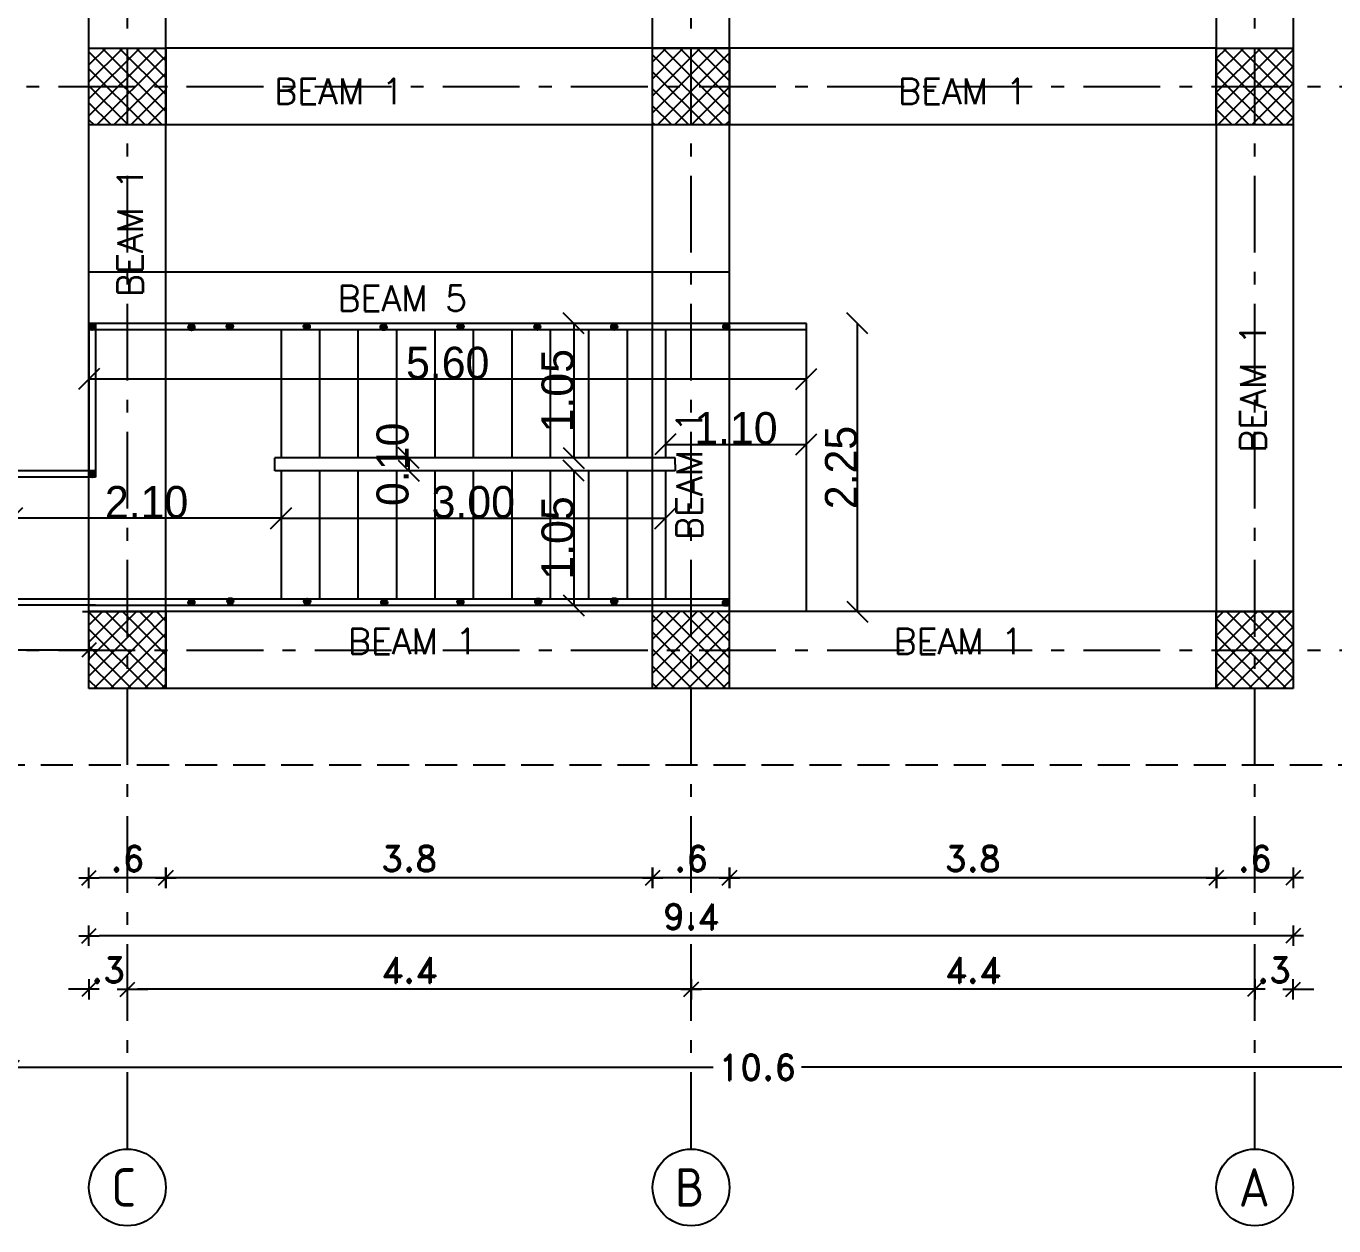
# Model space of a CAD drawing. Extents: x 166525 to 167198, y 178739 to 179747.
# Drawn here: x 167053.57 to 167063.78, y 179249.31 to 179258.68 of the extents above; entities that cross this region are included whole.
import ezdxf

# ---------------------------------------------------------------- set-up
doc = ezdxf.new("R2010")
doc.units = 0
doc.header["$MEASUREMENT"] = 0
for name, pattern in [('ACAD_ISO10W100', [18, 12, -3, 0, -3]), ('AUSGEZOGEN', [0]), ('DASHED', [0.75, 0.5, -0.25]), ('VONLAYER', [0])]:
    doc.linetypes.add(name, pattern=pattern)
doc.layers.get('0').update_dxf_attribs({"linetype": 'CONTINUOUS'})
doc.layers.get('DEFPOINTS').update_dxf_attribs({"linetype": 'CONTINUOUS'})
for name, color, linetype in [('axis', 8, 'ACAD_ISO10W100'), ('BEAM-DIM', 4, 'CONTINUOUS'), ('EBENE0', 7, 'AUSGEZOGEN'), ('hide', 4, 'DASHED'), ('outdim', 42, 'CONTINUOUS'), ('Stairs', 231, 'CONTINUOUS')]:
    doc.layers.add(name, color=color, linetype=linetype)
doc.styles.add('ISO8', font='iso8')
doc.styles.add('ROMAND10', font='ROMAND.shx', dxfattribs={"height": 0.2})
doc.styles.add('ROMANS', font='romans.shx')
doc.dimstyles.new('1-100-layout', dxfattribs={"dimtxt": 0.2, "dimasz": 0.08, "dimexe": 0.18, "dimexo": 0.0625, "dimgap": 0.05, "dimtad": 1, "dimzin": 12, "dimdsep": 46, "dimtxsty": 'ROMAND10', "dimblk": '2', "dimcen": 0, "dimdle": 0.15, "dimse1": 1, "dimse2": 1, "dimclrd": 256, "dimclre": 9, "dimclrt": 1, "dimazin": 0, "dimtfac": 1, "dimtix": 1, "dimtofl": 0, "dimtmove": 2, "dimatfit": 0, "dimldrblk": '2', "dimfxl": 1, "dimtolj": 1, "dimtzin": 0, "dimlwd": -1, "dimlwe": -1, "dimarcsym": 0})
doc.dimstyles.new('mais 1-100 plan', dxfattribs={"dimtxt": 0.25, "dimasz": 0.1635, "dimexe": 0.18, "dimexo": 0.0625, "dimgap": 0, "dimtad": 1, "dimzin": 0, "dimdsep": 46, "dimtxsty": 'Standard', "dimblk": 'OBLIQUE', "dimcen": 0, "dimse1": 1, "dimse2": 1, "dimclrd": 8, "dimclrt": 4, "dimadec": 0, "dimazin": 0, "dimtfac": 1, "dimtix": 1, "dimtofl": 0, "dimtmove": 0, "dimatfit": 3, "dimldrblk": 'OBLIQUE', "dimfxl": 0.18, "dimtolj": 1, "dimtzin": 0, "dimarcsym": 0})
pattern_1 = [(45, (161137.02056, 180340.629605), (-0.0662912607, 0.0662912607), []), (135, (161137.02056, 180340.629605), (-0.0662912607, -0.0662912607), [])]

# ---------------------------------------------------------------- blocks, each defined once
blk = doc.blocks.new('2')
for p, q in [((1, 0), (-1, 0)), ((0.71, 0.71), (-0.71, -0.71)), ((0, 1), (0, -1))]:
    blk.add_line(p, q)
blk = doc.blocks.new('*D1169')
at = {"layer": 'DEFPOINTS', "color": 0, "transparency": 16777216}
for p in [(167061.348, 179262.305), (167061.348, 179258.505), (167065.232, 179258.505)]:
    blk.add_point(p, dxfattribs=at)
at = {"layer": 'outdim', "transparency": 16777216}
blk.add_line((167065.232, 179262.225), (167065.232, 179258.585), dxfattribs=at)
at = {"layer": 'outdim', "transparency": 16777216, "xscale": 0.08, "yscale": 0.08, "zscale": 0.08}
for p, rotation in [((167065.232, 179262.305), 90), ((167065.232, 179258.505), 270)]:
    blk.add_blockref('2', p, dxfattribs=dict(at, rotation=rotation))
at = {"layer": 'outdim', "color": 1, "transparency": 16777216, "insert": (167065.082, 179260.405), "char_height": 0.2, "attachment_point": 5, "rotation": 90, "style": 'ROMAND10'}
blk.add_mtext('\\A1;3.8', dxfattribs=at)
blk = doc.blocks.new('*D1170')
at = {"layer": 'DEFPOINTS', "color": 0, "transparency": 16777216}
for p in [(167061.348, 179258.505), (167061.348, 179257.905), (167065.232, 179257.905)]:
    blk.add_point(p, dxfattribs=at)
at = {"layer": 'outdim', "transparency": 16777216}
blk.add_line((167065.232, 179258.425), (167065.232, 179257.985), dxfattribs=at)
at = {"layer": 'outdim', "transparency": 16777216, "xscale": 0.08, "yscale": 0.08, "zscale": 0.08}
for p, rotation in [((167065.232, 179258.505), 90), ((167065.232, 179257.905), 270)]:
    blk.add_blockref('2', p, dxfattribs=dict(at, rotation=rotation))
at = {"layer": 'outdim', "color": 1, "transparency": 16777216, "insert": (167065.082, 179258.205), "char_height": 0.2, "attachment_point": 5, "rotation": 90, "style": 'ROMAND10'}
blk.add_mtext('\\A1;.6', dxfattribs=at)
blk = doc.blocks.new('*D1171')
at = {"layer": 'DEFPOINTS', "color": 0, "transparency": 16777216}
for p in [(167061.348, 179257.905), (167061.398, 179254.105), (167065.282, 179254.105)]:
    blk.add_point(p, dxfattribs=at)
at = {"layer": 'outdim', "transparency": 16777216}
blk.add_line((167065.282, 179257.825), (167065.282, 179254.185), dxfattribs=at)
at = {"layer": 'outdim', "transparency": 16777216, "xscale": 0.08, "yscale": 0.08, "zscale": 0.08}
for p, rotation in [((167065.282, 179257.905), 90), ((167065.282, 179254.105), 270)]:
    blk.add_blockref('2', p, dxfattribs=dict(at, rotation=rotation))
at = {"layer": 'outdim', "color": 1, "transparency": 16777216, "insert": (167065.132, 179256.005), "char_height": 0.2, "attachment_point": 5, "rotation": 90, "style": 'ROMAND10'}
blk.add_mtext('\\A1;3.8', dxfattribs=at)
blk = doc.blocks.new('*D1172')
at = {"layer": 'DEFPOINTS', "color": 0, "transparency": 16777216}
for p in [(167061.348, 179254.105), (167061.348, 179253.505), (167065.232, 179253.505)]:
    blk.add_point(p, dxfattribs=at)
at = {"layer": 'outdim', "transparency": 16777216}
blk.add_line((167065.232, 179254.025), (167065.232, 179253.585), dxfattribs=at)
at = {"layer": 'outdim', "transparency": 16777216, "xscale": 0.08, "yscale": 0.08, "zscale": 0.08}
for p, rotation in [((167065.232, 179254.105), 90), ((167065.232, 179253.505), 270)]:
    blk.add_blockref('2', p, dxfattribs=dict(at, rotation=rotation))
at = {"layer": 'outdim', "color": 1, "transparency": 16777216, "insert": (167065.082, 179253.805), "char_height": 0.2, "attachment_point": 5, "rotation": 90, "style": 'ROMAND10'}
blk.add_mtext('\\A1;.6', dxfattribs=at)
blk = doc.blocks.new('*D1187')
at = {"layer": 'DEFPOINTS', "color": 0, "transparency": 16777216}
for p in [(167062.861, 179254.274), (167063.461, 179254.274), (167062.861, 179252.026)]:
    blk.add_point(p, dxfattribs=at)
at = {"layer": 'outdim', "transparency": 16777216}
blk.add_line((167063.381, 179252.026), (167062.941, 179252.026), dxfattribs=at)
at = {"layer": 'outdim', "transparency": 16777216, "xscale": 0.08, "yscale": 0.08, "zscale": 0.08, "rotation": 180}
blk.add_blockref('2', (167062.861, 179252.026), dxfattribs=at)
at = {"layer": 'outdim', "transparency": 16777216, "xscale": 0.08, "yscale": 0.08, "zscale": 0.08}
blk.add_blockref('2', (167063.461, 179252.026), dxfattribs=at)
at = {"layer": 'outdim', "color": 1, "transparency": 16777216, "insert": (167063.161, 179252.176), "char_height": 0.2, "attachment_point": 5, "style": 'ROMAND10'}
blk.add_mtext('\\A1;.6', dxfattribs=at)
blk = doc.blocks.new('*D1188')
at = {"layer": 'DEFPOINTS', "color": 0, "transparency": 16777216}
for p in [(167059.061, 179254.274), (167062.861, 179254.274), (167059.061, 179252.026)]:
    blk.add_point(p, dxfattribs=at)
at = {"layer": 'outdim', "transparency": 16777216}
blk.add_line((167062.781, 179252.026), (167059.141, 179252.026), dxfattribs=at)
at = {"layer": 'outdim', "transparency": 16777216, "xscale": 0.08, "yscale": 0.08, "zscale": 0.08, "rotation": 180}
blk.add_blockref('2', (167059.061, 179252.026), dxfattribs=at)
at = {"layer": 'outdim', "transparency": 16777216, "xscale": 0.08, "yscale": 0.08, "zscale": 0.08}
blk.add_blockref('2', (167062.861, 179252.026), dxfattribs=at)
at = {"layer": 'outdim', "color": 1, "transparency": 16777216, "insert": (167060.961, 179252.176), "char_height": 0.2, "attachment_point": 5, "style": 'ROMAND10'}
blk.add_mtext('\\A1;3.8', dxfattribs=at)
blk = doc.blocks.new('*D1189')
at = {"layer": 'DEFPOINTS', "color": 0, "transparency": 16777216}
for p in [(167058.461, 179254.274), (167059.061, 179254.274), (167058.461, 179252.026)]:
    blk.add_point(p, dxfattribs=at)
at = {"layer": 'outdim', "transparency": 16777216}
blk.add_line((167058.981, 179252.026), (167058.541, 179252.026), dxfattribs=at)
at = {"layer": 'outdim', "transparency": 16777216, "xscale": 0.08, "yscale": 0.08, "zscale": 0.08, "rotation": 180}
blk.add_blockref('2', (167058.461, 179252.026), dxfattribs=at)
at = {"layer": 'outdim', "transparency": 16777216, "xscale": 0.08, "yscale": 0.08, "zscale": 0.08}
blk.add_blockref('2', (167059.061, 179252.026), dxfattribs=at)
at = {"layer": 'outdim', "color": 1, "transparency": 16777216, "insert": (167058.761, 179252.176), "char_height": 0.2, "attachment_point": 5, "style": 'ROMAND10'}
blk.add_mtext('\\A1;.6', dxfattribs=at)
blk = doc.blocks.new('*D1190')
at = {"layer": 'DEFPOINTS', "color": 0, "transparency": 16777216}
for p in [(167054.661, 179254.274), (167058.461, 179254.274), (167054.661, 179252.026)]:
    blk.add_point(p, dxfattribs=at)
at = {"layer": 'outdim', "transparency": 16777216}
blk.add_line((167058.381, 179252.026), (167054.741, 179252.026), dxfattribs=at)
at = {"layer": 'outdim', "transparency": 16777216, "xscale": 0.08, "yscale": 0.08, "zscale": 0.08, "rotation": 180}
blk.add_blockref('2', (167054.661, 179252.026), dxfattribs=at)
at = {"layer": 'outdim', "transparency": 16777216, "xscale": 0.08, "yscale": 0.08, "zscale": 0.08}
blk.add_blockref('2', (167058.461, 179252.026), dxfattribs=at)
at = {"layer": 'outdim', "color": 1, "transparency": 16777216, "insert": (167056.561, 179252.176), "char_height": 0.2, "attachment_point": 5, "style": 'ROMAND10'}
blk.add_mtext('\\A1;3.8', dxfattribs=at)
blk = doc.blocks.new('*D1191')
at = {"layer": 'DEFPOINTS', "color": 0, "transparency": 16777216}
for p in [(167054.061, 179254.274), (167054.661, 179254.274), (167054.061, 179252.026)]:
    blk.add_point(p, dxfattribs=at)
at = {"layer": 'outdim', "transparency": 16777216}
blk.add_line((167054.581, 179252.026), (167054.141, 179252.026), dxfattribs=at)
at = {"layer": 'outdim', "transparency": 16777216, "xscale": 0.08, "yscale": 0.08, "zscale": 0.08, "rotation": 180}
blk.add_blockref('2', (167054.061, 179252.026), dxfattribs=at)
at = {"layer": 'outdim', "transparency": 16777216, "xscale": 0.08, "yscale": 0.08, "zscale": 0.08}
blk.add_blockref('2', (167054.661, 179252.026), dxfattribs=at)
at = {"layer": 'outdim', "color": 1, "transparency": 16777216, "insert": (167054.361, 179252.176), "char_height": 0.2, "attachment_point": 5, "style": 'ROMAND10'}
blk.add_mtext('\\A1;.6', dxfattribs=at)
blk = doc.blocks.new('*D1192')
at = {"layer": 'DEFPOINTS', "color": 0, "transparency": 16777216}
for p in [(167054.061, 179252.106), (167063.461, 179252.106), (167054.061, 179251.574)]:
    blk.add_point(p, dxfattribs=at)
at = {"layer": 'outdim', "transparency": 16777216}
blk.add_line((167063.381, 179251.574), (167054.141, 179251.574), dxfattribs=at)
at = {"layer": 'outdim', "transparency": 16777216, "xscale": 0.08, "yscale": 0.08, "zscale": 0.08, "rotation": 180}
blk.add_blockref('2', (167054.061, 179251.574), dxfattribs=at)
at = {"layer": 'outdim', "transparency": 16777216, "xscale": 0.08, "yscale": 0.08, "zscale": 0.08}
blk.add_blockref('2', (167063.461, 179251.574), dxfattribs=at)
at = {"layer": 'outdim', "color": 1, "transparency": 16777216, "insert": (167058.761, 179251.724), "char_height": 0.2, "attachment_point": 5, "style": 'ROMAND10'}
blk.add_mtext('\\A1;9.4', dxfattribs=at)
blk = doc.blocks.new('*D1193')
at = {"layer": 'DEFPOINTS', "color": 0, "transparency": 16777216}
for p in [(167063.161, 179256.427), (167063.461, 179251.494), (167063.161, 179251.156)]:
    blk.add_point(p, dxfattribs=at)
at = {"layer": 'outdim', "transparency": 16777216}
for p, q in [((167063.081, 179251.156), (167063.001, 179251.156)), ((167063.541, 179251.156), (167063.621, 179251.156))]:
    blk.add_line(p, q, dxfattribs=at)
at = {"layer": 'outdim', "transparency": 16777216, "xscale": 0.08, "yscale": 0.08, "zscale": 0.08}
blk.add_blockref('2', (167063.161, 179251.156), dxfattribs=at)
at = {"layer": 'outdim', "transparency": 16777216, "xscale": 0.08, "yscale": 0.08, "zscale": 0.08, "rotation": 180}
blk.add_blockref('2', (167063.461, 179251.156), dxfattribs=at)
at = {"layer": 'outdim', "color": 1, "transparency": 16777216, "insert": (167063.311, 179251.306), "char_height": 0.2, "attachment_point": 5, "style": 'ROMAND10'}
blk.add_mtext('\\A1;.3', dxfattribs=at)
blk = doc.blocks.new('*D1194')
at = {"layer": 'DEFPOINTS', "color": 0, "transparency": 16777216}
for p in [(167058.761, 179251.156), (167058.761, 179251.156), (167063.161, 179250.817)]:
    blk.add_point(p, dxfattribs=at)
at = {"layer": 'outdim', "transparency": 16777216}
blk.add_line((167063.081, 179251.156), (167058.841, 179251.156), dxfattribs=at)
at = {"layer": 'outdim', "transparency": 16777216, "xscale": 0.08, "yscale": 0.08, "zscale": 0.08, "rotation": 180}
blk.add_blockref('2', (167058.761, 179251.156), dxfattribs=at)
at = {"layer": 'outdim', "transparency": 16777216, "xscale": 0.08, "yscale": 0.08, "zscale": 0.08}
blk.add_blockref('2', (167063.161, 179251.156), dxfattribs=at)
at = {"layer": 'outdim', "color": 1, "transparency": 16777216, "insert": (167060.961, 179251.306), "char_height": 0.2, "attachment_point": 5, "style": 'ROMAND10'}
blk.add_mtext('\\A1;4.4', dxfattribs=at)
blk = doc.blocks.new('*D1195')
at = {"layer": 'DEFPOINTS', "color": 0, "transparency": 16777216}
for p in [(167054.361, 179251.156), (167054.361, 179251.156), (167058.761, 179251.156)]:
    blk.add_point(p, dxfattribs=at)
at = {"layer": 'outdim', "transparency": 16777216}
blk.add_line((167058.681, 179251.156), (167054.441, 179251.156), dxfattribs=at)
at = {"layer": 'outdim', "transparency": 16777216, "xscale": 0.08, "yscale": 0.08, "zscale": 0.08, "rotation": 180}
blk.add_blockref('2', (167054.361, 179251.156), dxfattribs=at)
at = {"layer": 'outdim', "transparency": 16777216, "xscale": 0.08, "yscale": 0.08, "zscale": 0.08}
blk.add_blockref('2', (167058.761, 179251.156), dxfattribs=at)
at = {"layer": 'outdim', "color": 1, "transparency": 16777216, "insert": (167056.561, 179251.306), "char_height": 0.2, "attachment_point": 5, "style": 'ROMAND10'}
blk.add_mtext('\\A1;4.4', dxfattribs=at)
blk = doc.blocks.new('*D1196')
at = {"layer": 'DEFPOINTS', "color": 0, "transparency": 16777216}
for p in [(167054.061, 179251.499), (167054.061, 179251.156), (167054.361, 179251.156)]:
    blk.add_point(p, dxfattribs=at)
at = {"layer": 'outdim', "transparency": 16777216}
for p, q in [((167053.981, 179251.156), (167053.901, 179251.156)), ((167054.441, 179251.156), (167054.521, 179251.156))]:
    blk.add_line(p, q, dxfattribs=at)
at = {"layer": 'outdim', "transparency": 16777216, "xscale": 0.08, "yscale": 0.08, "zscale": 0.08}
blk.add_blockref('2', (167054.061, 179251.156), dxfattribs=at)
at = {"layer": 'outdim', "transparency": 16777216, "xscale": 0.08, "yscale": 0.08, "zscale": 0.08, "rotation": 180}
blk.add_blockref('2', (167054.361, 179251.156), dxfattribs=at)
at = {"layer": 'outdim', "color": 1, "transparency": 16777216, "insert": (167054.211, 179251.306), "char_height": 0.2, "attachment_point": 5, "style": 'ROMAND10'}
blk.add_mtext('\\A1;.3', dxfattribs=at)
blk = doc.blocks.new('*D1197')
at = {"layer": 'DEFPOINTS', "color": 0, "transparency": 16777216}
for p in [(167053.461, 179251.201), (167064.061, 179251.201), (167053.461, 179250.547)]:
    blk.add_point(p, dxfattribs=at)
at = {"layer": 'outdim', "transparency": 16777216}
for p, q in [((167053.541, 179250.547), (167058.932, 179250.547)), ((167063.981, 179250.547), (167059.622, 179250.547))]:
    blk.add_line(p, q, dxfattribs=at)
at = {"layer": 'outdim', "transparency": 16777216, "xscale": 0.08, "yscale": 0.08, "zscale": 0.08, "rotation": 180}
blk.add_blockref('2', (167053.461, 179250.547), dxfattribs=at)
at = {"layer": 'outdim', "transparency": 16777216, "xscale": 0.08, "yscale": 0.08, "zscale": 0.08}
blk.add_blockref('2', (167064.061, 179250.547), dxfattribs=at)
at = {"layer": 'outdim', "color": 1, "transparency": 16777216, "insert": (167059.277, 179250.547), "char_height": 0.2, "attachment_point": 5, "style": 'ROMAND10'}
blk.add_mtext('\\A1;10.6', dxfattribs=at)
blk = doc.blocks.new('*D1199')
at = {"layer": 'DEFPOINTS', "color": 0, "transparency": 16777216}
for p in [(167054.626, 179262.305), (167050.743, 179258.505), (167054.626, 179258.505)]:
    blk.add_point(p, dxfattribs=at)
at = {"layer": 'outdim', "transparency": 16777216}
blk.add_line((167050.743, 179262.225), (167050.743, 179258.585), dxfattribs=at)
at = {"layer": 'outdim', "transparency": 16777216, "xscale": 0.08, "yscale": 0.08, "zscale": 0.08}
for p, rotation in [((167050.743, 179262.305), 90), ((167050.743, 179258.505), 270)]:
    blk.add_blockref('2', p, dxfattribs=dict(at, rotation=rotation))
at = {"layer": 'outdim', "color": 1, "transparency": 16777216, "insert": (167050.593, 179260.405), "char_height": 0.2, "attachment_point": 5, "rotation": 90, "style": 'ROMAND10'}
blk.add_mtext('\\A1;3.8', dxfattribs=at)
blk = doc.blocks.new('*D1200')
at = {"layer": 'DEFPOINTS', "color": 0, "transparency": 16777216}
for p in [(167054.626, 179258.505), (167050.743, 179257.905), (167054.626, 179257.905)]:
    blk.add_point(p, dxfattribs=at)
at = {"layer": 'outdim', "transparency": 16777216}
blk.add_line((167050.743, 179258.425), (167050.743, 179257.985), dxfattribs=at)
at = {"layer": 'outdim', "transparency": 16777216, "xscale": 0.08, "yscale": 0.08, "zscale": 0.08}
for p, rotation in [((167050.743, 179258.505), 90), ((167050.743, 179257.905), 270)]:
    blk.add_blockref('2', p, dxfattribs=dict(at, rotation=rotation))
at = {"layer": 'outdim', "color": 1, "transparency": 16777216, "insert": (167050.593, 179258.205), "char_height": 0.2, "attachment_point": 5, "rotation": 90, "style": 'ROMAND10'}
blk.add_mtext('\\A1;.6', dxfattribs=at)
blk = doc.blocks.new('*D1201')
at = {"layer": 'DEFPOINTS', "color": 0, "transparency": 16777216}
for p in [(167054.626, 179257.905), (167050.743, 179254.105), (167054.626, 179254.105)]:
    blk.add_point(p, dxfattribs=at)
at = {"layer": 'outdim', "transparency": 16777216}
blk.add_line((167050.743, 179257.825), (167050.743, 179254.185), dxfattribs=at)
at = {"layer": 'outdim', "transparency": 16777216, "xscale": 0.08, "yscale": 0.08, "zscale": 0.08}
for p, rotation in [((167050.743, 179257.905), 90), ((167050.743, 179254.105), 270)]:
    blk.add_blockref('2', p, dxfattribs=dict(at, rotation=rotation))
at = {"layer": 'outdim', "color": 1, "transparency": 16777216, "insert": (167050.593, 179256.005), "char_height": 0.2, "attachment_point": 5, "rotation": 90, "style": 'ROMAND10'}
blk.add_mtext('\\A1;3.8', dxfattribs=at)
blk = doc.blocks.new('*D1202')
at = {"layer": 'DEFPOINTS', "color": 0, "transparency": 16777216}
for p in [(167054.626, 179254.105), (167050.743, 179253.505), (167054.626, 179253.505)]:
    blk.add_point(p, dxfattribs=at)
at = {"layer": 'outdim', "transparency": 16777216}
blk.add_line((167050.743, 179254.025), (167050.743, 179253.585), dxfattribs=at)
at = {"layer": 'outdim', "transparency": 16777216, "xscale": 0.08, "yscale": 0.08, "zscale": 0.08}
for p, rotation in [((167050.743, 179254.105), 90), ((167050.743, 179253.505), 270)]:
    blk.add_blockref('2', p, dxfattribs=dict(at, rotation=rotation))
at = {"layer": 'outdim', "color": 1, "transparency": 16777216, "insert": (167050.593, 179253.805), "char_height": 0.2, "attachment_point": 5, "rotation": 90, "style": 'ROMAND10'}
blk.add_mtext('\\A1;.6', dxfattribs=at)
blk = doc.blocks.new('*D1209')
at = {"layer": 'DEFPOINTS', "color": 0, "transparency": 16777216}
for p in [(167052.461, 179254.155), (167054.061, 179254.155), (167052.461, 179253.805)]:
    blk.add_point(p, dxfattribs=at)
at = {"layer": 'outdim', "transparency": 16777216}
blk.add_line((167053.981, 179253.805), (167052.541, 179253.805), dxfattribs=at)
at = {"layer": 'outdim', "transparency": 16777216, "xscale": 0.08, "yscale": 0.08, "zscale": 0.08, "rotation": 180}
blk.add_blockref('2', (167052.461, 179253.805), dxfattribs=at)
at = {"layer": 'outdim', "transparency": 16777216, "xscale": 0.08, "yscale": 0.08, "zscale": 0.08}
blk.add_blockref('2', (167054.061, 179253.805), dxfattribs=at)
at = {"layer": 'outdim', "color": 1, "transparency": 16777216, "insert": (167053.261, 179253.955), "char_height": 0.2, "attachment_point": 5, "style": 'ROMAND10'}
blk.add_mtext('\\A1;1.6', dxfattribs=at)
blk = doc.blocks.new('*D1215')
at = {"layer": 'DEFPOINTS', "color": 0, "transparency": 16777216}
for p in [(167062.203, 179263.505), (167062.203, 179252.905), (167066.816, 179252.905)]:
    blk.add_point(p, dxfattribs=at)
at = {"layer": 'outdim', "transparency": 16777216}
blk.add_line((167066.816, 179263.425), (167066.816, 179252.985), dxfattribs=at)
at = {"layer": 'outdim', "transparency": 16777216, "xscale": 0.08, "yscale": 0.08, "zscale": 0.08}
for p, rotation in [((167066.816, 179263.505), 90), ((167066.816, 179252.905), 270)]:
    blk.add_blockref('2', p, dxfattribs=dict(at, rotation=rotation))
at = {"layer": 'outdim', "color": 1, "transparency": 16777216, "insert": (167066.666, 179258.205), "char_height": 0.2, "attachment_point": 5, "rotation": 90, "style": 'ROMAND10'}
blk.add_mtext('\\A1;10.6', dxfattribs=at)
blk = doc.blocks.new('*D1216')
at = {"layer": 'DEFPOINTS', "color": 0, "transparency": 16777216}
for p in [(167064.239, 179253.805), (167062.203, 179253.505), (167066.266, 179253.505)]:
    blk.add_point(p, dxfattribs=at)
at = {"layer": 'outdim', "transparency": 16777216}
for p, q in [((167066.266, 179253.885), (167066.266, 179253.965)), ((167066.266, 179253.425), (167066.266, 179253.345))]:
    blk.add_line(p, q, dxfattribs=at)
at = {"layer": 'outdim', "transparency": 16777216, "xscale": 0.08, "yscale": 0.08, "zscale": 0.08}
for p, rotation in [((167066.266, 179253.805), 270), ((167066.266, 179253.505), 90)]:
    blk.add_blockref('2', p, dxfattribs=dict(at, rotation=rotation))
at = {"layer": 'outdim', "color": 1, "transparency": 16777216, "insert": (167066.116, 179253.655), "char_height": 0.2, "attachment_point": 5, "rotation": 90, "style": 'ROMAND10'}
blk.add_mtext('\\A1;.3', dxfattribs=at)
blk = doc.blocks.new('_OBLIQUE')
at = {"color": 0, "linetype": 'ByBlock'}
blk.add_line((-0.5, -0.5), (0.5, 0.5), dxfattribs=at)
blk = doc.blocks.new('*D1264')
at = {"layer": 'axis', "color": 8, "linetype": 'Continuous', "lineweight": -2, "transparency": 16777216}
blk.add_line((167059.661, 179255.921), (167054.061, 179255.921), dxfattribs=at)
at = {"layer": 'DEFPOINTS', "color": 0, "linetype": 'Continuous', "transparency": 16777216}
for p in [(167054.061, 179256.477), (167059.661, 179256.477), (167054.061, 179255.921)]:
    blk.add_point(p, dxfattribs=at)
at = {"layer": 'axis', "color": 8, "linetype": 'Continuous', "lineweight": -2, "transparency": 16777216, "xscale": 0.1635000000000001, "yscale": 0.1635000000000001, "zscale": 0.1635000000000001, "rotation": 180}
blk.add_blockref('_OBLIQUE', (167054.061, 179255.921), dxfattribs=at)
at = {"layer": 'axis', "color": 8, "linetype": 'Continuous', "lineweight": -2, "transparency": 16777216, "xscale": 0.1635000000000001, "yscale": 0.1635000000000001, "zscale": 0.1635000000000001}
blk.add_blockref('_OBLIQUE', (167059.661, 179255.921), dxfattribs=at)
at = {"layer": 'axis', "color": 4, "linetype": 'Continuous', "transparency": 16777216, "insert": (167056.861, 179256.046), "char_height": 0.25, "attachment_point": 5}
blk.add_mtext('\\A1;5.60', dxfattribs=at)
blk = doc.blocks.new('*D1265')
at = {"layer": 'axis', "color": 8, "linetype": 'Continuous', "lineweight": -2, "transparency": 16777216}
blk.add_line((167055.561, 179254.834), (167058.561, 179254.834), dxfattribs=at)
at = {"layer": 'DEFPOINTS', "color": 0, "linetype": 'Continuous', "transparency": 16777216}
for p in [(167055.561, 179254.919), (167058.561, 179254.834), (167058.561, 179254.834)]:
    blk.add_point(p, dxfattribs=at)
at = {"layer": 'axis', "color": 8, "linetype": 'Continuous', "lineweight": -2, "transparency": 16777216, "xscale": 0.1635000000000001, "yscale": 0.1635000000000001, "zscale": 0.1635000000000001, "rotation": 180}
blk.add_blockref('_OBLIQUE', (167055.561, 179254.834), dxfattribs=at)
at = {"layer": 'axis', "color": 8, "linetype": 'Continuous', "lineweight": -2, "transparency": 16777216, "xscale": 0.1635000000000001, "yscale": 0.1635000000000001, "zscale": 0.1635000000000001}
blk.add_blockref('_OBLIQUE', (167058.561, 179254.834), dxfattribs=at)
at = {"layer": 'axis', "color": 4, "linetype": 'Continuous', "transparency": 16777216, "insert": (167057.061, 179254.959), "char_height": 0.25, "attachment_point": 5}
blk.add_mtext('\\A1;3.00', dxfattribs=at)
blk = doc.blocks.new('*D1266')
at = {"layer": 'axis', "color": 8, "linetype": 'Continuous', "lineweight": -2, "transparency": 16777216}
blk.add_line((167057.845, 179256.355), (167057.845, 179255.305), dxfattribs=at)
at = {"layer": 'DEFPOINTS', "color": 0, "linetype": 'Continuous', "transparency": 16777216}
for p in [(167057.961, 179256.355), (167057.845, 179255.305), (167057.961, 179255.305)]:
    blk.add_point(p, dxfattribs=at)
at = {"layer": 'axis', "color": 8, "linetype": 'Continuous', "lineweight": -2, "transparency": 16777216, "xscale": 0.1635000000000001, "yscale": 0.1635000000000001, "zscale": 0.1635000000000001}
for p, rotation in [((167057.845, 179256.355), 90), ((167057.845, 179255.305), 270)]:
    blk.add_blockref('_OBLIQUE', p, dxfattribs=dict(at, rotation=rotation))
at = {"layer": 'axis', "color": 4, "linetype": 'Continuous', "transparency": 16777216, "insert": (167057.72, 179255.83), "char_height": 0.25, "attachment_point": 5, "rotation": 90}
blk.add_mtext('\\A1;1.05', dxfattribs=at)
blk = doc.blocks.new('*D1267')
at = {"layer": 'axis', "color": 8, "linetype": 'Continuous', "lineweight": -2, "transparency": 16777216}
blk.add_line((167056.557, 179255.305), (167056.557, 179255.205), dxfattribs=at)
at = {"layer": 'DEFPOINTS', "color": 0, "linetype": 'Continuous', "transparency": 16777216}
for p in [(167057.284, 179255.305), (167056.557, 179255.205), (167056.984, 179255.205)]:
    blk.add_point(p, dxfattribs=at)
at = {"layer": 'axis', "color": 8, "linetype": 'Continuous', "lineweight": -2, "transparency": 16777216, "xscale": 0.1635000000000001, "yscale": 0.1635000000000001, "zscale": 0.1635000000000001}
for p, rotation in [((167056.557, 179255.305), 90), ((167056.557, 179255.205), 270)]:
    blk.add_blockref('_OBLIQUE', p, dxfattribs=dict(at, rotation=rotation))
at = {"layer": 'axis', "color": 4, "linetype": 'Continuous', "transparency": 16777216, "insert": (167056.432, 179255.255), "char_height": 0.25, "attachment_point": 5, "rotation": 90}
blk.add_mtext('\\A1;0.10', dxfattribs=at)
blk = doc.blocks.new('*D1268')
at = {"layer": 'axis', "color": 8, "linetype": 'Continuous', "lineweight": -2, "transparency": 16777216}
blk.add_line((167057.845, 179255.205), (167057.845, 179254.155), dxfattribs=at)
at = {"layer": 'DEFPOINTS', "color": 0, "linetype": 'Continuous', "transparency": 16777216}
for p in [(167057.661, 179255.205), (167057.845, 179254.155), (167057.961, 179254.155)]:
    blk.add_point(p, dxfattribs=at)
at = {"layer": 'axis', "color": 8, "linetype": 'Continuous', "lineweight": -2, "transparency": 16777216, "xscale": 0.1635000000000001, "yscale": 0.1635000000000001, "zscale": 0.1635000000000001}
for p, rotation in [((167057.845, 179255.205), 90), ((167057.845, 179254.155), 270)]:
    blk.add_blockref('_OBLIQUE', p, dxfattribs=dict(at, rotation=rotation))
at = {"layer": 'axis', "color": 4, "linetype": 'Continuous', "transparency": 16777216, "insert": (167057.72, 179254.68), "char_height": 0.25, "attachment_point": 5, "rotation": 90}
blk.add_mtext('\\A1;1.05', dxfattribs=at)
blk = doc.blocks.new('*D1269')
at = {"layer": 'DEFPOINTS', "color": 0, "linetype": 'VONLAYER', "transparency": 16777216}
for p in [(167053.461, 179254.834), (167053.461, 179254.834), (167055.561, 179254.205)]:
    blk.add_point(p, dxfattribs=at)
at = {"layer": 'Stairs', "color": 8, "linetype": 'VONLAYER', "lineweight": -2, "transparency": 16777216}
blk.add_line((167055.561, 179254.834), (167053.461, 179254.834), dxfattribs=at)
at = {"layer": 'Stairs', "color": 8, "linetype": 'VONLAYER', "lineweight": -2, "transparency": 16777216, "xscale": 0.1635000000000001, "yscale": 0.1635000000000001, "zscale": 0.1635000000000001, "rotation": 180}
blk.add_blockref('_OBLIQUE', (167053.461, 179254.834), dxfattribs=at)
at = {"layer": 'Stairs', "color": 8, "linetype": 'VONLAYER', "lineweight": -2, "transparency": 16777216, "xscale": 0.1635000000000001, "yscale": 0.1635000000000001, "zscale": 0.1635000000000001}
blk.add_blockref('_OBLIQUE', (167055.561, 179254.834), dxfattribs=at)
at = {"layer": 'Stairs', "color": 4, "linetype": 'VONLAYER', "transparency": 16777216, "insert": (167054.511, 179254.959), "char_height": 0.25, "attachment_point": 5}
blk.add_mtext('\\A1;2.10', dxfattribs=at)
blk = doc.blocks.new('*D1270')
at = {"layer": 'axis', "color": 8, "linetype": 'Continuous', "lineweight": -2, "transparency": 16777216}
blk.add_line((167058.561, 179255.411), (167059.661, 179255.411), dxfattribs=at)
at = {"layer": 'DEFPOINTS', "color": 0, "linetype": 'Continuous', "transparency": 16777216}
for p in [(167058.561, 179255.483), (167059.661, 179255.483), (167059.661, 179255.411)]:
    blk.add_point(p, dxfattribs=at)
at = {"layer": 'axis', "color": 8, "linetype": 'Continuous', "lineweight": -2, "transparency": 16777216, "xscale": 0.1635000000000001, "yscale": 0.1635000000000001, "zscale": 0.1635000000000001, "rotation": 180}
blk.add_blockref('_OBLIQUE', (167058.561, 179255.411), dxfattribs=at)
at = {"layer": 'axis', "color": 8, "linetype": 'Continuous', "lineweight": -2, "transparency": 16777216, "xscale": 0.1635000000000001, "yscale": 0.1635000000000001, "zscale": 0.1635000000000001}
blk.add_blockref('_OBLIQUE', (167059.661, 179255.411), dxfattribs=at)
at = {"layer": 'axis', "color": 4, "linetype": 'Continuous', "transparency": 16777216, "insert": (167059.111, 179255.536), "char_height": 0.25, "attachment_point": 5}
blk.add_mtext('\\A1;1.10', dxfattribs=at)
blk = doc.blocks.new('*D1271')
at = {"layer": 'axis', "color": 8, "linetype": 'Continuous', "lineweight": -2, "transparency": 16777216}
blk.add_line((167060.058, 179256.355), (167060.058, 179254.105), dxfattribs=at)
at = {"layer": 'DEFPOINTS', "color": 0, "linetype": 'Continuous', "transparency": 16777216}
for p in [(167059.661, 179256.355), (167059.661, 179254.105), (167060.058, 179254.105)]:
    blk.add_point(p, dxfattribs=at)
at = {"layer": 'axis', "color": 8, "linetype": 'Continuous', "lineweight": -2, "transparency": 16777216, "xscale": 0.1635000000000001, "yscale": 0.1635000000000001, "zscale": 0.1635000000000001}
for p, rotation in [((167060.058, 179256.355), 90), ((167060.058, 179254.105), 270)]:
    blk.add_blockref('_OBLIQUE', p, dxfattribs=dict(at, rotation=rotation))
at = {"layer": 'axis', "color": 4, "linetype": 'Continuous', "transparency": 16777216, "insert": (167059.933, 179255.23), "char_height": 0.25, "attachment_point": 5, "rotation": 90}
blk.add_mtext('\\A1;2.25', dxfattribs=at)

msp = doc.modelspace()

# ---------------------------------------------------------------- hatches: boundary and pattern name
at = {"layer": 'axis'}
h = msp.add_hatch(dxfattribs=at)
h.set_pattern_fill('ANSI37', color=256, scale=0.75, style=0)
h.set_pattern_definition(pattern_1)
h.paths.add_polyline_path([(167054.66082, 179258.50479), (167054.66082, 179257.90479), (167054.06082, 179257.90479), (167054.06082, 179258.50479)])
h.paths.add_polyline_path([(167058.46082, 179258.50479), (167059.06082, 179258.50479), (167059.06082, 179257.90479), (167058.46082, 179257.90479)])
h.paths.add_polyline_path([(167062.86082, 179258.50479), (167063.46082, 179258.50479), (167063.46082, 179257.90479), (167062.86082, 179257.90479)])
at = {"layer": 'axis', "linetype": 'VONLAYER'}
h = msp.add_hatch(color=256, dxfattribs=at)
edge = h.paths.add_edge_path()
edge.add_arc((167054.86082, 179256.32593), 0.025, 0, 360)
h = msp.add_hatch(color=256, dxfattribs=at)
edge = h.paths.add_edge_path()
edge.add_arc((167055.16082, 179256.33049), 0.025, 0, 360)
h = msp.add_hatch(color=256, dxfattribs=at)
edge = h.paths.add_edge_path()
edge.add_arc((167055.76082, 179256.32992), 0.025, 0, 360)
h = msp.add_hatch(color=256, dxfattribs=at)
edge = h.paths.add_edge_path()
edge.add_arc((167056.36082, 179256.32685), 0.025, 0, 360)
h = msp.add_hatch(color=256, dxfattribs=at)
edge = h.paths.add_edge_path()
edge.add_arc((167056.96082, 179256.3315), 0.025, 0, 360)
h = msp.add_hatch(color=256, dxfattribs=at)
edge = h.paths.add_edge_path()
edge.add_arc((167057.56082, 179256.32837), 0.025, 0, 360)
h = msp.add_hatch(color=256, dxfattribs=at)
edge = h.paths.add_edge_path()
edge.add_arc((167058.16082, 179256.32837), 0.025, 0, 360)
h = msp.add_hatch(color=256, dxfattribs=at)
edge = h.paths.add_edge_path()
edge.add_arc((167059.03521, 179256.32982), 0.025, 0, 360)
h = msp.add_hatch(color=256, dxfattribs=at)
edge = h.paths.add_edge_path()
edge.add_arc((167059.03259, 179254.17418), 0.025, 0, 360)
at = {"layer": 'axis'}
h = msp.add_hatch(dxfattribs=at)
h.set_pattern_fill('ANSI37', color=256, scale=0.75, style=0)
h.set_pattern_definition(pattern_1)
h.paths.add_polyline_path([(167054.06082, 179253.50479), (167054.06082, 179254.10479), (167054.66082, 179254.10479), (167054.66082, 179253.50479)])
h.paths.add_polyline_path([(167058.46082, 179253.50479), (167058.46082, 179254.10479), (167059.06082, 179254.10479), (167059.06082, 179253.50479)])
h.paths.add_polyline_path([(167063.46082, 179253.50479), (167062.86082, 179253.50479), (167062.86082, 179254.10479), (167063.46082, 179254.10479)])
at = {"layer": 'Stairs', "linetype": 'VONLAYER'}
h = msp.add_hatch(color=256, dxfattribs=at)
edge = h.paths.add_edge_path()
edge.add_arc((167054.0863, 179256.32874), 0.025, 0, 360)
h = msp.add_hatch(color=256, dxfattribs=at)
edge = h.paths.add_edge_path()
edge.add_arc((167054.08607, 179255.17826), 0.025, 0, 360)
h = msp.add_hatch(color=256, dxfattribs=at)
edge = h.paths.add_edge_path()
edge.add_arc((167054.86082, 179254.1772), 0.025, 0, 360)
h = msp.add_hatch(color=256, dxfattribs=at)
edge = h.paths.add_edge_path()
edge.add_arc((167055.16472, 179254.186), 0.025, 0, 360)
h = msp.add_hatch(color=256, dxfattribs=at)
edge = h.paths.add_edge_path()
edge.add_arc((167055.76436, 179254.18296), 0.025, 0, 360)
h = msp.add_hatch(color=256, dxfattribs=at)
edge = h.paths.add_edge_path()
edge.add_arc((167056.36605, 179254.17709), 0.025, 0, 360)
h = msp.add_hatch(color=256, dxfattribs=at)
edge = h.paths.add_edge_path()
edge.add_arc((167056.96042, 179254.18005), 0.025, 0, 360)
h = msp.add_hatch(color=256, dxfattribs=at)
edge = h.paths.add_edge_path()
edge.add_arc((167057.56798, 179254.18298), 0.025, 0, 360)
h = msp.add_hatch(color=256, dxfattribs=at)
edge = h.paths.add_edge_path()
edge.add_arc((167058.16087, 179254.18591), 0.025, 0, 360)

# ---------------------------------------------------------------- linework, layer by layer
at = {"layer": 'axis', "ltscale": 0.05}
for p, q in [((167054.36082, 179249.90879), (167054.36082, 179266.83278)), ((167058.76082, 179249.90879), (167058.76082, 179266.83278)), ((167063.16082, 179249.90879), (167063.16082, 179266.83278)), ((167048.82288, 179258.20479), (167068.69877, 179258.20479)), ((167048.82288, 179253.80479), (167068.69877, 179253.80479))]:
    msp.add_line(p, q, dxfattribs=at)
at = {"layer": 'axis', "color": 3, "linetype": 'AUSGEZOGEN'}
for p, q in [((167054.66082, 179253.50479), (167054.66082, 179262.90479)), ((167062.86082, 179262.90479), (167062.86082, 179253.50479)), ((167063.46082, 179262.90479), (167063.46082, 179253.50479)), ((167054.06082, 179257.90479), (167054.06082, 179258.50479)), ((167054.06082, 179258.50479), (167054.66082, 179258.50479)), ((167054.66082, 179258.50479), (167054.66082, 179257.90479)), ((167058.46082, 179257.90479), (167058.46082, 179258.50479)), ((167058.46082, 179258.50479), (167059.06082, 179258.50479)), ((167059.06082, 179258.50479), (167059.06082, 179257.90479)), ((167062.86082, 179257.90479), (167062.86082, 179258.50479)), ((167062.86082, 179258.50479), (167063.46082, 179258.50479)), ((167054.66082, 179257.90479), (167054.06082, 179257.90479)), ((167059.06082, 179257.90479), (167058.46082, 179257.90479)), ((167063.46082, 179257.90479), (167062.86082, 179257.90479)), ((167054.01082, 179254.10479), (167054.61082, 179254.10479)), ((167063.46082, 179254.10479), (167054.06082, 179254.10479)), ((167054.06082, 179253.50479), (167054.06082, 179254.10479)), ((167054.66082, 179254.10479), (167054.66082, 179253.50479)), ((167062.86082, 179253.50479), (167062.86082, 179254.10479)), ((167062.86082, 179254.10479), (167063.46082, 179254.10479)), ((167063.46082, 179254.10479), (167063.46082, 179253.50479)), ((167063.46082, 179253.50479), (167054.06082, 179253.50479)), ((167054.66082, 179253.50479), (167054.06082, 179253.50479)), ((167063.46082, 179253.50479), (167062.86082, 179253.50479))]:
    msp.add_line(p, q, dxfattribs=at)
at = {"layer": 'axis', "linetype": 'VONLAYER'}
for centre in [(167054.86082, 179256.32593), (167055.16082, 179256.33049), (167055.76082, 179256.32992), (167056.36082, 179256.32685), (167056.96082, 179256.3315), (167057.56082, 179256.32837), (167058.16082, 179256.32837), (167059.03521, 179256.32982), (167059.03259, 179254.17418)]:
    msp.add_circle(centre, 0.025, dxfattribs=at)
at = {"layer": 'axis'}
for centre in [(167054.36082, 179249.60879), (167058.76082, 179249.60879), (167063.16082, 179249.60879)]:
    msp.add_circle(centre, 0.3, dxfattribs=at)
at = {"layer": 'EBENE0', "color": 3, "linetype": 'AUSGEZOGEN'}
for p, q in [((167058.46082, 179253.50479), (167058.46082, 179262.90479)), ((167059.06082, 179253.50479), (167059.06082, 179262.90479)), ((167062.86082, 179258.50479), (167054.66082, 179258.50479)), ((167062.86082, 179257.90479), (167054.66082, 179257.90479)), ((167059.06068, 179256.75587), (167054.06068, 179256.75587)), ((167059.06068, 179256.35587), (167054.06068, 179256.35587))]:
    msp.add_line(p, q, dxfattribs=at)
at = {"layer": 'hide', "color": 8, "ltscale": 0.5}
msp.add_line((167064.06082, 179252.90479), (167053.46082, 179252.90479), dxfattribs=at)
at = {"layer": 'Stairs', "linetype": 'VONLAYER'}
for p, q in [((167054.06082, 179253.50479), (167054.06082, 179262.90479)), ((167059.06082, 179256.35479), (167054.06082, 179256.35479)), ((167054.06082, 179256.35479), (167054.06082, 179255.20437)), ((167059.06082, 179256.30479), (167054.06082, 179256.30479)), ((167059.66082, 179256.30479), (167054.06082, 179256.30479)), ((167054.11082, 179256.35479), (167054.11082, 179255.15437)), ((167055.56082, 179256.30479), (167055.56082, 179255.30479)), ((167055.86082, 179256.30479), (167055.86082, 179255.30479)), ((167056.16082, 179256.30479), (167056.16082, 179255.30479)), ((167056.46082, 179256.30479), (167056.46082, 179255.30479)), ((167056.76082, 179256.30479), (167056.76082, 179255.30479)), ((167057.06082, 179256.30479), (167057.06082, 179255.30479)), ((167057.36082, 179256.30479), (167057.36082, 179255.30479)), ((167057.66082, 179256.30479), (167057.66082, 179255.30479)), ((167057.96082, 179256.30479), (167057.96082, 179255.30479)), ((167058.26082, 179256.30479), (167058.26082, 179255.30479)), ((167058.56082, 179256.30479), (167058.56082, 179255.30479)), ((167059.66082, 179256.35479), (167059.06082, 179256.35479)), ((167059.66082, 179254.10479), (167059.66082, 179256.35479)), ((167058.6354, 179255.30479), (167055.51082, 179255.30479)), ((167055.51082, 179255.20479), (167055.51082, 179255.30479)), ((167058.6354, 179255.25479), (167058.6354, 179255.30479)), ((167054.11082, 179255.20437), (167053.46082, 179255.20437)), ((167054.11082, 179255.20437), (167054.02312, 179255.20437)), ((167054.11082, 179255.20437), (167054.11082, 179255.15437)), ((167058.6354, 179255.20479), (167055.51082, 179255.20479)), ((167055.56082, 179255.20479), (167055.56082, 179254.20479)), ((167055.86082, 179255.20479), (167055.86082, 179254.20479)), ((167056.16082, 179255.20479), (167056.16082, 179254.20479)), ((167056.46082, 179255.20479), (167056.46082, 179254.20479)), ((167056.76082, 179255.20479), (167056.76082, 179254.20479)), ((167057.06082, 179255.20479), (167057.06082, 179254.20479)), ((167057.36082, 179255.20479), (167057.36082, 179254.20479)), ((167057.66082, 179255.20479), (167057.66082, 179254.20479)), ((167057.96082, 179255.20479), (167057.96082, 179254.20479)), ((167058.26082, 179255.20479), (167058.26082, 179254.20479)), ((167058.56082, 179255.20479), (167058.56082, 179254.20479)), ((167058.6354, 179255.25479), (167058.6354, 179255.20479)), ((167054.11082, 179255.15437), (167053.43082, 179255.15437)), ((167054.11082, 179254.15479), (167052.46082, 179254.15479)), ((167052.49082, 179254.20479), (167054.11082, 179254.20479)), ((167054.06082, 179254.20479), (167059.06082, 179254.20479)), ((167054.06082, 179254.15479), (167059.06082, 179254.15479))]:
    msp.add_line(p, q, dxfattribs=at)
for centre in [(167054.0863, 179256.32874), (167054.08607, 179255.17826), (167054.86082, 179254.1772), (167055.16472, 179254.186), (167055.76436, 179254.18296), (167056.36605, 179254.17709), (167056.96042, 179254.18005), (167057.56798, 179254.18298), (167058.16087, 179254.18591)]:
    msp.add_circle(centre, 0.025, dxfattribs=at)

# ---------------------------------------------------------------- texts
at = {"layer": 'axis', "color": 3, "style": 'ISO8'}
for s, p in [('C', (167054.23549, 179249.45914)), ('B', (167058.63549, 179249.45914)), ('A', (167063.03549, 179249.45914))]:
    msp.add_text(s, height=0.3, dxfattribs=at).set_placement(p)
at = {"layer": 'BEAM-DIM', "style": 'ROMANS'}
for s, p in [('BEAM 1', (167055.50558, 179258.06784)), ('BEAM 1', (167060.37534, 179258.06784)), ('BEAM 5', (167056.00077, 179256.45119)), ('BEAM 1', (167056.08075, 179253.7729)), ('BEAM 1', (167060.34039, 179253.7729))]:
    msp.add_text(s, height=0.2, dxfattribs=at).set_placement(p)
for p in [(167054.48245, 179256.56174), (167063.24706, 179255.34646), (167058.84706, 179254.66563)]:
    msp.add_text('BEAM 1', height=0.2, rotation=90, dxfattribs=at).set_placement(p)

# ---------------------------------------------------------------- dimensions: what is measured, and where the dimension line sits
at = {"layer": 'axis', "color": 2, "linetype": 'Continuous'}
for base, p1, p2, angle, picture, middle in [((167054.06082, 179255.92108), (167059.66082, 179256.47732), (167054.06082, 179256.47732), 180, '*D1264', (167056.86082, 179256.04608)), ((167057.84533, 179255.30479), (167057.96082, 179256.35479), (167057.96082, 179255.30479), 90, '*D1266', (167057.72033, 179255.82979)), ((167057.84533, 179254.15479), (167057.66082, 179255.20479), (167057.96082, 179254.15479), 90, '*D1268', (167057.72033, 179254.67979)), ((167058.56082, 179254.83385), (167055.56082, 179254.91899), (167058.56082, 179254.83385), 180, '*D1265', (167057.06082, 179254.95885))]:
    dim = msp.add_linear_dim(base=base, p1=p1, p2=p2, angle=angle, dimstyle='mais 1-100 plan', override={"dimfxlon": 1, "dimarcsym": 1}, dxfattribs=at)
    dim.commit()
    dim.dimension.update_dxf_attribs({"geometry": picture, "text_midpoint": middle})
for p1, p2, distance, picture, middle in [((167059.66082, 179256.35479), (167059.66082, 179254.10479), 0.39671, '*D1271', (167059.93253, 179255.22979)), ((167058.56082, 179255.48273), (167059.66082, 179255.48273), -0.07135, '*D1270', (167059.11082, 179255.53639))]:
    dim = msp.add_aligned_dim(p1=p1, p2=p2, distance=distance, dimstyle='mais 1-100 plan', override={"dimfxlon": 1, "dimarcsym": 1}, dxfattribs=at)
    dim.commit()
    dim.dimension.update_dxf_attribs({"geometry": picture, "text_midpoint": middle})
dim = msp.add_linear_dim(base=(167056.55653, 179255.20479), p1=(167057.28388, 179255.30479), p2=(167056.98388, 179255.20479), angle=90, dimstyle='mais 1-100 plan', override={"dimfxlon": 1, "dimarcsym": 1}, dxfattribs=at)
dim.commit()
dim.dimension.update_dxf_attribs({"geometry": '*D1267', "text_midpoint": (167056.55653, 179255.25479), "dimtype": 160})
at = {"layer": 'outdim'}
for base, p1, p2, angle, picture, middle in [((167066.81643, 179252.90479), (167062.20265, 179263.50479), (167062.20265, 179252.90479), 90, '*D1215', (167066.66643, 179258.20479)), ((167050.7428, 179258.50479), (167054.62638, 179262.30479), (167054.62638, 179258.50479), 90, '*D1199', (167050.5928, 179260.40479)), ((167065.23186, 179258.50479), (167061.34829, 179262.30479), (167061.34829, 179258.50479), 90, '*D1169', (167065.08186, 179260.40479)), ((167050.7428, 179257.90479), (167054.62638, 179258.50479), (167054.62638, 179257.90479), 90, '*D1200', (167050.5928, 179258.20479)), ((167065.23186, 179257.90479), (167061.34829, 179258.50479), (167061.34829, 179257.90479), 90, '*D1170', (167065.08186, 179258.20479)), ((167050.7428, 179254.10479), (167054.62638, 179257.90479), (167054.62638, 179254.10479), 90, '*D1201', (167050.5928, 179256.00479)), ((167065.28186, 179254.10479), (167061.34829, 179257.90479), (167061.39829, 179254.10479), 90, '*D1171', (167065.13186, 179256.00479)), ((167050.7428, 179253.50479), (167054.62638, 179254.10479), (167054.62638, 179253.50479), 90, '*D1202', (167050.5928, 179253.80479)), ((167052.46082, 179253.80479), (167054.06082, 179254.15479), (167052.46082, 179254.15479), 180, '*D1209', (167053.26082, 179253.95479)), ((167065.23186, 179253.50479), (167061.34829, 179254.10479), (167061.34829, 179253.50479), 90, '*D1172', (167065.08186, 179253.80479)), ((167066.26595, 179253.50479), (167064.23865, 179253.80479), (167062.20265, 179253.50479), 90, '*D1216', (167066.11595, 179253.65479))]:
    dim = msp.add_linear_dim(base=base, p1=p1, p2=p2, angle=angle, dimstyle='1-100-layout', dxfattribs=at)
    dim.commit()
    dim.dimension.update_dxf_attribs({"geometry": picture, "text_midpoint": middle})
for base, p1, p2, picture, middle in [((167063.16082, 179251.15565), (167063.46082, 179251.49391), (167063.16082, 179256.42709), '*D1193', (167063.31082, 179251.30565)), ((167054.06082, 179252.0264), (167054.66082, 179254.27398), (167054.06082, 179254.27398), '*D1191', (167054.36082, 179252.1764)), ((167054.66082, 179252.0264), (167058.46082, 179254.27398), (167054.66082, 179254.27398), '*D1190', (167056.56082, 179252.1764)), ((167058.46082, 179252.0264), (167059.06082, 179254.27398), (167058.46082, 179254.27398), '*D1189', (167058.76082, 179252.1764)), ((167059.06082, 179252.0264), (167062.86082, 179254.27398), (167059.06082, 179254.27398), '*D1188', (167060.96082, 179252.1764)), ((167062.86082, 179252.0264), (167063.46082, 179254.27398), (167062.86082, 179254.27398), '*D1187', (167063.16082, 179252.1764)), ((167054.06082, 179251.57391), (167063.46082, 179252.1064), (167054.06082, 179252.1064), '*D1192', (167058.76082, 179251.72391)), ((167054.06082, 179251.15565), (167054.36082, 179251.15565), (167054.06082, 179251.49911), '*D1196', (167054.21082, 179251.30565)), ((167054.36082, 179251.15565), (167058.76082, 179251.15565), (167054.36082, 179251.15565), '*D1195', (167056.56082, 179251.30565)), ((167058.76082, 179251.15565), (167063.16082, 179250.8174), (167058.76082, 179251.15565), '*D1194', (167060.96082, 179251.30565))]:
    dim = msp.add_linear_dim(base=base, p1=p1, p2=p2, dimstyle='1-100-layout', dxfattribs=at)
    dim.commit()
    dim.dimension.update_dxf_attribs({"geometry": picture, "text_midpoint": middle})
dim = msp.add_linear_dim(base=(167053.46082, 179250.54709), p1=(167064.06082, 179251.20136), p2=(167053.46082, 179251.20136), dimstyle='1-100-layout', dxfattribs=at)
dim.commit()
dim.dimension.update_dxf_attribs({"geometry": '*D1197', "text_midpoint": (167059.27701, 179250.54709), "dimtype": 160})
at = {"layer": 'Stairs', "linetype": 'VONLAYER'}
dim = msp.add_linear_dim(base=(167053.46082, 179254.83385), p1=(167055.56082, 179254.20479), p2=(167053.46082, 179254.83385), angle=180, dimstyle='mais 1-100 plan', override={"dimfxlon": 1, "dimarcsym": 1}, dxfattribs=at)
dim.commit()
dim.dimension.update_dxf_attribs({"geometry": '*D1269', "text_midpoint": (167054.51082, 179254.95885)})

doc.saveas('drawing.dxf')
